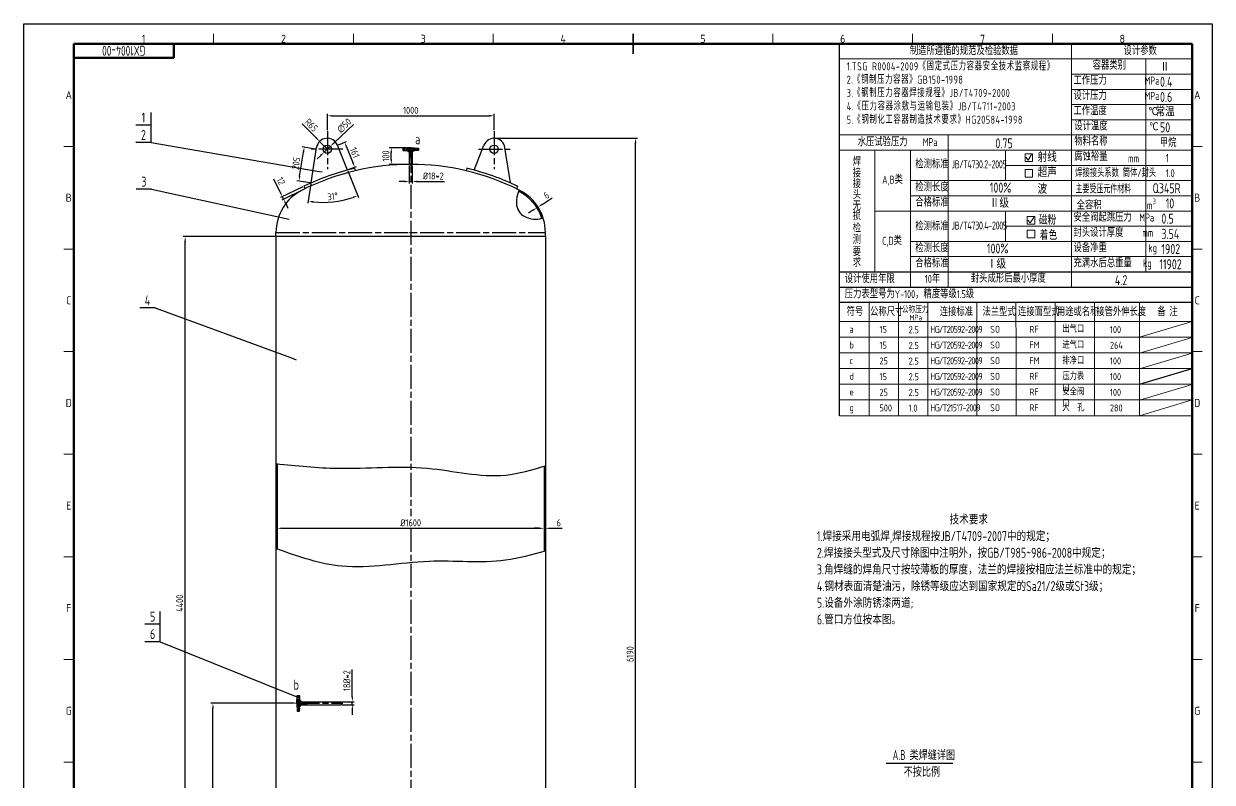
# Model space of a CAD drawing. Header units: millimetres. Extents: x 0 to 18099, y 0 to 10092.
# Drawn here: x 0 to 7128, y 5541 to 10092 of the extents above; entities that cross this region are included whole.
import ezdxf
from ezdxf.enums import TextEntityAlignment as Align

# ---------------------------------------------------------------- set-up
doc = ezdxf.new("R2010")
doc.units = ezdxf.units.MM
doc.header["$LTSCALE"] = 12
for name, pattern in [('AM_ISO08W050', [18, 12, -1.5, 3, -1.5]), ('CENTER', [50.8, 31.75, -6.35, 6.35, -6.35]), ('DASHDOT-M', [36, 30, -3, 0, -3])]:
    doc.linetypes.add(name, pattern=pattern)
for name, color, linetype in [('1轮廓实线层', 7, 'Continuous'), ('3中心线层', 1, 'CENTER'), ('5剖面线层', 2, 'Continuous'), ('CDR_DIM', 7, 'Continuous'), ('CDR_DWG1', 4, 'Continuous'), ('CDR_DWG3', 1, 'DASHDOT-M'), ('中心线', 1, 'AM_ISO08W050'), ('轮廓实线', 4, 'Continuous')]:
    doc.layers.add(name, color=color, linetype=linetype)
for name, color, linetype, lineweight in [('AM_5', 3, 'Continuous', 25), ('AM_6', 2, 'Continuous', 35), ('AM_BOR', 7, 'Continuous', 50)]:
    doc.layers.add(name, color=color, linetype=linetype, lineweight=lineweight)
doc.styles.add('ACISOTS', font='ISOCP.SHX')
doc.styles.add('HGCAD', font='HGCAD.SHX', dxfattribs={"width": 0.75, "bigfont": 'HZTXT.SHX'})
doc.styles.add('HZCF', font='isocp.shx', dxfattribs={"width": 0.8, "bigfont": 'sanctum.shx'})
doc.styles.get("Standard").update_dxf_attribs({"font": 'isocp.shx', "width": 0.8, "bigfont": 'sanctum.shx'})
doc.dimstyles.new('12 AM_GB', dxfattribs={"dimscale": 12, "dimtxt": 3.5, "dimasz": 2.5, "dimexe": 1, "dimexo": 0.5, "dimgap": 1, "dimtad": 1, "dimdsep": 46, "dimtxsty": 'HZCF', "dimcen": 0, "dimclrd": 7, "dimclre": 7, "dimclrt": 2, "dimadec": 0, "dimazin": 2, "dimtp": 0.1, "dimtm": 0.1, "dimtfac": 0.71, "dimtmove": 0, "dimatfit": 3, "dimfxl": 0, "dimlwd": -1, "dimlwe": -1, "dimarcsym": 0})
pattern_1 = [(225, (0, 5296.4945), (2.245064, -2.245064), [])]
pattern_2 = [(135, (1602.6205, 10986.474), (-2.245064, -2.245064), [])]

# ---------------------------------------------------------------- blocks, each defined once
blk = doc.blocks.new('SANCTUM_V_A1')
at = {"layer": 'AM_BOR', "color": 1, "lineweight": 25}
for p, q in [((0, 841), (594, 841)), ((0, 0), (0, 841)), ((594, 841), (594, 0))]:
    blk.add_line(p, q, dxfattribs=at)
at = {"layer": 'AM_BOR', "color": 1, "lineweight": 15}
for p, q in [((94.875, 831), (94.875, 836)), ((164.75, 831), (164.75, 836)), ((234.625, 831), (234.625, 836)), ((304.5, 831), (304.5, 836)), ((374.375, 831), (374.375, 836)), ((444.25, 831), (444.25, 836)), ((514.125, 831), (514.125, 836)), ((25, 779.6875), (20, 779.6875)), ((584, 779.6875), (589, 779.6875)), ((25, 728.375), (20, 728.375)), ((584, 728.375), (589, 728.375)), ((25, 677.0625), (20, 677.0625)), ((584, 677.0625), (589, 677.0625)), ((25, 625.75), (20, 625.75)), ((584, 625.75), (589, 625.75)), ((25, 574.4375), (20, 574.4375)), ((584, 574.4375), (589, 574.4375)), ((25, 523.125), (20, 523.125)), ((584, 523.125), (589, 523.125)), ((25, 471.8125), (20, 471.8125)), ((584, 471.8125), (589, 471.8125))]:
    blk.add_line(p, q, dxfattribs=at)
at = {"layer": 'AM_BOR', "color": 2, "lineweight": 35}
for q in [(304.5, 836), (304.5, 826)]:
    blk.add_line((304.5, 831), q, dxfattribs=at)
at = {"layer": 'AM_BOR', "color": 130, "lineweight": 80}
for p, q in [((584, 831), (25, 831)), ((25, 831), (25, 10)), ((584, 10), (584, 831))]:
    blk.add_line(p, q, dxfattribs=at)
at = {"layer": 'AM_BOR', "color": 130}
for p, q in [((75, 824), (75, 831)), ((25, 824), (75, 824))]:
    blk.add_line(p, q, dxfattribs=at)
at = {"layer": 'AM_BOR', "color": 1, "lineweight": 25, "style": 'ACISOTS'}
for s, p in [('1', (59.9375, 833.5)), ('2', (129.8125, 833.5)), ('3', (199.6875, 833.5)), ('4', (269.5625, 833.5)), ('5', (339.4375, 833.5)), ('6', (409.3125, 833.5)), ('7', (479.1875, 833.5)), ('8', (549.0625, 833.5)), ('A', (22.5, 805.34375)), ('A', (586.5, 805.34375)), ('B', (22.5, 754.03125)), ('B', (586.5, 754.03125)), ('C', (22.5, 702.71875)), ('C', (586.5, 702.71875)), ('D', (22.5, 651.40625)), ('D', (586.5, 651.40625)), ('E', (22.5, 600.09375)), ('E', (586.5, 600.09375)), ('F', (22.5, 548.78125)), ('F', (586.5, 548.78125)), ('G', (22.5, 497.46875)), ('G', (586.5, 497.46875))]:
    blk.add_text(s, height=4, dxfattribs=at).set_placement(p, align=Align.MIDDLE)
at = {"layer": 'AM_BOR', "color": 2, "style": 'HZCF', "width": 0.75}
blk.add_attdef('DWG-NO.{10}', text='', height=5, rotation=180, dxfattribs=at).set_placement((50, 827.5), align=Align.MIDDLE_CENTER)
blk = doc.blocks.new('*D9')
at = {"color": 7}
for p, q in [((1506.7, 8814.6), (956.1, 8814.6)), ((968.1, 4444.6), (968.1, 8784.6)), ((1506.7, 4414.6), (956.1, 4414.6))]:
    blk.add_line(p, q, dxfattribs=at)
for points in [[(963.1, 8784.6), (973.1, 8784.6), (968.1, 8814.6)], [(963.1, 4444.6), (973.1, 4444.6), (968.1, 4414.6)]]:
    blk.add_solid(points, dxfattribs=at)
at = {"layer": 'Defpoints', "color": 0}
for p in [(968.1, 8814.6), (1512.7, 8814.6), (1512.7, 4414.6)]:
    blk.add_point(p, dxfattribs=at)
at = {"color": 2, "insert": (935.1, 6614.6), "char_height": 42, "attachment_point": 5, "rotation": 90, "style": 'HZCF'}
blk.add_mtext('4400', dxfattribs=at)
blk = doc.blocks.new('*D10')
at = {"color": 7}
for p, q in [((3074.2, 8993.1), (3071, 8998.1)), ((3077.4, 8988), (3084.2, 8992.3)), ((3080.9, 8997.4), (3077.7, 9002.4)), ((3109.5, 9008.4), (3169.5, 9046.6)), ((3052.1, 8971.9), (3026.8, 8955.8))]:
    blk.add_line(p, q, dxfattribs=at)
for points in [[(3049.4, 8976.1), (3054.8, 8967.7), (3077.4, 8988)], [(3106.8, 9012.6), (3112.2, 9004.2), (3084.2, 8992.3)]]:
    blk.add_solid(points, dxfattribs=at)
at = {"layer": 'Defpoints', "color": 0}
for p in [(3077.4, 8988), (3084.2, 8992.3), (3084.2, 8992.3)]:
    blk.add_point(p, dxfattribs=at)
at = {"color": 2, "insert": (3134.4, 9063.4), "char_height": 42, "attachment_point": 5, "rotation": 32.48992, "style": 'HZCF'}
blk.add_mtext('6', dxfattribs=at)
blk = doc.blocks.new('*D11')
at = {"color": 7}
for p, q in [((1520.7, 7079.9), (1520.7, 7052.7)), ((1550.7, 7064.7), (3090.7, 7064.7)), ((3120.7, 7079.9), (3120.7, 7052.7))]:
    blk.add_line(p, q, dxfattribs=at)
for points in [[(1550.7, 7069.7), (1550.7, 7059.7), (1520.7, 7064.7)], [(3090.7, 7069.7), (3090.7, 7059.7), (3120.7, 7064.7)]]:
    blk.add_solid(points, dxfattribs=at)
at = {"layer": 'Defpoints', "color": 0}
for p in [(1520.7, 7085.9), (3120.7, 7085.9), (3120.7, 7064.7)]:
    blk.add_point(p, dxfattribs=at)
at = {"color": 2, "insert": (2320.7, 7097.7), "char_height": 42, "attachment_point": 5, "style": 'HZCF'}
blk.add_mtext('%%c1600', dxfattribs=at)
blk = doc.blocks.new('*D12')
at = {"color": 7}
for p, q in [((3090.7, 7064.7), (3060.7, 7064.7)), ((3120.7, 7099.6), (3120.7, 7052.7)), ((3120.7, 7064.7), (3128.7, 7064.7)), ((3128.7, 7099.6), (3128.7, 7052.7)), ((3158.7, 7064.7), (3229.8, 7064.7))]:
    blk.add_line(p, q, dxfattribs=at)
for points in [[(3090.7, 7069.7), (3090.7, 7059.7), (3120.7, 7064.7)], [(3158.7, 7069.7), (3158.7, 7059.7), (3128.7, 7064.7)]]:
    blk.add_solid(points, dxfattribs=at)
at = {"layer": 'Defpoints', "color": 0}
for p in [(3120.7, 7105.6), (3128.7, 7105.6), (3128.7, 7064.7)]:
    blk.add_point(p, dxfattribs=at)
at = {"color": 2, "insert": (3209.2, 7097.7), "char_height": 42, "attachment_point": 5, "style": 'HZCF'}
blk.add_mtext('6', dxfattribs=at)
blk = doc.blocks.new('*D21')
at = {"color": 7}
for p, q in [((1623.3, 6014.6), (1122.7, 6014.6)), ((1134.7, 4444.6), (1134.7, 5984.6)), ((1506.7, 4414.6), (1122.7, 4414.6))]:
    blk.add_line(p, q, dxfattribs=at)
for points in [[(1129.7, 5984.6), (1139.7, 5984.6), (1134.7, 6014.6)], [(1129.7, 4444.6), (1139.7, 4444.6), (1134.7, 4414.6)]]:
    blk.add_solid(points, dxfattribs=at)
at = {"layer": 'Defpoints', "color": 0}
for p in [(1134.7, 6014.6), (1629.3, 6014.6), (1512.7, 4414.6)]:
    blk.add_point(p, dxfattribs=at)
at = {"color": 2, "insert": (1101.7, 5214.6), "char_height": 42, "attachment_point": 5, "rotation": 90, "style": 'HZCF'}
blk.add_mtext('1600', dxfattribs=at)
blk = doc.blocks.new('*D22')
at = {"color": 7}
for p, q in [((2292.2, 9348.5), (2192.3, 9348.5)), ((2204.3, 9278.5), (2204.3, 9318.5)), ((2314.7, 9248.5), (2192.3, 9248.5))]:
    blk.add_line(p, q, dxfattribs=at)
for points in [[(2199.3, 9318.5), (2209.3, 9318.5), (2204.3, 9348.5)], [(2199.3, 9278.5), (2209.3, 9278.5), (2204.3, 9248.5)]]:
    blk.add_solid(points, dxfattribs=at)
at = {"layer": 'Defpoints', "color": 0}
for p in [(2204.3, 9348.5), (2298.2, 9348.5), (2320.7, 9248.5)]:
    blk.add_point(p, dxfattribs=at)
at = {"color": 2, "insert": (2171.3, 9298.5), "char_height": 42, "attachment_point": 5, "rotation": 90, "style": 'HZCF'}
blk.add_mtext('100', dxfattribs=at)
blk = doc.blocks.new('*D23')
at = {"color": 7}
for p, q in [((2311.7, 9242.5), (2311.7, 9133.5)), ((2329.7, 9242.5), (2329.7, 9133.5)), ((2281.7, 9145.5), (2251.7, 9145.5)), ((2311.7, 9145.5), (2329.7, 9145.5)), ((2359.7, 9145.5), (2523.2, 9145.5))]:
    blk.add_line(p, q, dxfattribs=at)
for points in [[(2281.7, 9150.5), (2281.7, 9140.5), (2311.7, 9145.5)], [(2359.7, 9150.5), (2359.7, 9140.5), (2329.7, 9145.5)]]:
    blk.add_solid(points, dxfattribs=at)
at = {"layer": 'Defpoints', "color": 0}
for p in [(2311.7, 9248.5), (2329.7, 9248.5), (2329.7, 9145.5)]:
    blk.add_point(p, dxfattribs=at)
at = {"color": 2, "insert": (2456.4, 9178.5), "char_height": 42, "attachment_point": 5, "style": 'HZCF'}
blk.add_mtext('%%c18*2', dxfattribs=at)
blk = doc.blocks.new('*D35')
at = {"color": 7}
for p, q in [((1748.5, 9340.4), (1669.8, 9352.7)), ((1654.6, 9177.8), (1677, 9321.2)), ((1716.8, 9137.7), (1638.1, 9150))]:
    blk.add_line(p, q, dxfattribs=at)
for points in [[(1672.1, 9321.9), (1682, 9320.4), (1681.7, 9350.8)], [(1649.7, 9178.6), (1659.6, 9177), (1650, 9148.2)]]:
    blk.add_solid(points, dxfattribs=at)
at = {"layer": 'Defpoints', "color": 0}
for p in [(1681.7, 9350.8), (1754.5, 9339.4), (1722.8, 9136.8)]:
    blk.add_point(p, dxfattribs=at)
at = {"color": 2, "insert": (1633.2, 9254.6), "char_height": 42, "attachment_point": 5, "rotation": 81.10927, "style": 'HZCF'}
blk.add_mtext('205', dxfattribs=at)
blk = doc.blocks.new('*D36')
at = {"color": 7}
for p, q in [((1669.6, 9491.9), (1753.5, 9407.2)), ((1820.7, 9339.4), (1774.6, 9385.9))]:
    blk.add_line(p, q, dxfattribs=at)
blk.add_solid([(1757.1, 9410.7), (1750, 9403.7), (1774.6, 9385.9)], dxfattribs=at)
at = {"layer": 'Defpoints', "color": 0}
for p in [(1774.6, 9385.9), (1820.7, 9339.4)]:
    blk.add_point(p, dxfattribs=at)
at = {"color": 2, "insert": (1724.4, 9483.4), "char_height": 42, "attachment_point": 5, "rotation": 314.73953, "style": 'HZCF'}
blk.add_mtext('R65', dxfattribs=at)
blk = doc.blocks.new('*D37')
at = {"color": 7}
for p, q in [((1887, 9365.9), (1936.2, 9385.5)), ((1936.2, 9353.2), (1973.5, 9259.6)), ((1946.6, 9216.6), (1995.7, 9236.2))]:
    blk.add_line(p, q, dxfattribs=at)
for points in [[(1940.8, 9355.1), (1931.5, 9351.3), (1925, 9381.1)], [(1978.1, 9261.5), (1968.8, 9257.8), (1984.6, 9231.8)]]:
    blk.add_solid(points, dxfattribs=at)
at = {"layer": 'Defpoints', "color": 0}
for p in [(1881.4, 9363.7), (1941, 9214.4), (1984.6, 9231.8)]:
    blk.add_point(p, dxfattribs=at)
at = {"color": 2, "insert": (1985.5, 9318.7), "char_height": 42, "attachment_point": 5, "rotation": 291.7525, "style": 'HZCF'}
blk.add_mtext('161', dxfattribs=at)
blk = doc.blocks.new('*D38')
at = {"color": 7}
for p, q in [((1943.2, 9208.8), (2006.9, 9049.2)), ((1721.8, 9130.8), (1703.7, 9015))]:
    blk.add_line(p, q, dxfattribs=at)
blk.add_arc((1793, 9585.4), 565.3, 264.15027, 288.7115, dxfattribs=at)
for points in [[(1972.6, 9054.7), (1976, 9045.3), (2002.5, 9060.4)], [(1734.7, 9018.1), (1736, 9028), (1705.6, 9026.9)]]:
    blk.add_solid(points, dxfattribs=at)
at = {"layer": 'Defpoints', "color": 0}
for p in [(1756.1, 9349.5), (1881.4, 9363.7), (1941, 9214.4), (1722.8, 9136.8), (1806, 9020.3)]:
    blk.add_point(p, dxfattribs=at)
at = {"color": 2, "insert": (1852.6, 9056.5), "char_height": 42, "attachment_point": 5, "rotation": 6.43088, "style": 'HZCF'}
blk.add_mtext('31°', dxfattribs=at)
blk = doc.blocks.new('*D39')
at = {"color": 7}
for p, q in [((1977.8, 9488), (1860.7, 9377.2)), ((1802.6, 9322.2), (1838.9, 9356.6)), ((1780.8, 9301.6), (1759, 9281))]:
    blk.add_line(p, q, dxfattribs=at)
for points in [[(1857.2, 9380.9), (1864.1, 9373.6), (1838.9, 9356.6)], [(1777.3, 9305.3), (1784.2, 9298), (1802.6, 9322.2)]]:
    blk.add_solid(points, dxfattribs=at)
at = {"layer": 'Defpoints', "color": 0}
for p in [(1838.9, 9356.6), (1802.6, 9322.2)]:
    blk.add_point(p, dxfattribs=at)
at = {"color": 2, "insert": (1922, 9480.7), "char_height": 42, "attachment_point": 5, "rotation": 43.40841, "style": 'HZCF'}
blk.add_mtext('∅50', dxfattribs=at)
blk = doc.blocks.new('*D40')
at = {"color": 7}
for p, q in [((1538.2, 9081.1), (1500.4, 9158.6)), ((1674.6, 9114.1), (1540.5, 9048.9)), ((1681.6, 9099.8), (1547.6, 9034.5)), ((1558.3, 9039.7), (1551.3, 9054.1)), ((1571.5, 9012.8), (1584.6, 8985.8))]:
    blk.add_line(p, q, dxfattribs=at)
for points in [[(1542.7, 9083.3), (1533.7, 9078.9), (1551.3, 9054.1)], [(1576, 9014.9), (1567, 9010.6), (1558.3, 9039.7)]]:
    blk.add_solid(points, dxfattribs=at)
at = {"layer": 'Defpoints', "color": 0}
for p in [(1680, 9116.8), (1687, 9102.4), (1558.3, 9039.7)]:
    blk.add_point(p, dxfattribs=at)
at = {"color": 2, "insert": (1542.4, 9147.8), "char_height": 42, "attachment_point": 5, "rotation": 295.969, "style": 'HZCF'}
blk.add_mtext('12', dxfattribs=at)
blk = doc.blocks.new('*D41')
at = {"color": 7}
for p, q in [((1820.7, 9453.9), (1820.7, 9551.7)), ((2820.7, 9453.9), (2820.7, 9551.7)), ((1850.7, 9539.7), (2790.7, 9539.7))]:
    blk.add_line(p, q, dxfattribs=at)
for points in [[(1850.7, 9544.7), (1850.7, 9534.7), (1820.7, 9539.7)], [(2790.7, 9544.7), (2790.7, 9534.7), (2820.7, 9539.7)]]:
    blk.add_solid(points, dxfattribs=at)
at = {"layer": 'Defpoints', "color": 0}
for p in [(2820.7, 9539.7), (1820.7, 9447.9), (2820.7, 9447.9)]:
    blk.add_point(p, dxfattribs=at)
at = {"color": 2, "insert": (2320.7, 9572.7), "char_height": 42, "attachment_point": 5, "style": 'HZCF'}
blk.add_mtext('1000', dxfattribs=at)
blk = doc.blocks.new('*D56')
at = {"color": 7}
for p, q in [((1970.6, 6053.6), (1970.6, 6217.1)), ((1908.5, 6023.6), (1982.6, 6023.6)), ((1908.5, 6005.6), (1982.6, 6005.6)), ((1970.6, 6005.6), (1970.6, 6023.6)), ((1970.6, 5975.6), (1970.6, 5945.6))]:
    blk.add_line(p, q, dxfattribs=at)
for points in [[(1965.6, 6053.6), (1975.6, 6053.6), (1970.6, 6023.6)], [(1965.6, 5975.6), (1975.6, 5975.6), (1970.6, 6005.6)]]:
    blk.add_solid(points, dxfattribs=at)
at = {"layer": 'Defpoints', "color": 0}
for p in [(1902.5, 6023.6), (1902.5, 6005.6), (1970.6, 6023.6)]:
    blk.add_point(p, dxfattribs=at)
at = {"color": 2, "insert": (1937.6, 6150.3), "char_height": 42, "attachment_point": 5, "rotation": 90, "style": 'HZCF'}
blk.add_mtext('18%%c*2', dxfattribs=at)
blk = doc.blocks.new('*D59')
at = {"color": 7}
for p, q in [((2826.7, 9404.8), (3681.5, 9404.8)), ((3669.5, 3244.6), (3669.5, 9374.8)), ((3244.7, 3214.6), (3681.5, 3214.6))]:
    blk.add_line(p, q, dxfattribs=at)
for points in [[(3664.5, 9374.8), (3674.5, 9374.8), (3669.5, 9404.8)], [(3664.5, 3244.6), (3674.5, 3244.6), (3669.5, 3214.6)]]:
    blk.add_solid(points, dxfattribs=at)
at = {"layer": 'Defpoints', "color": 0}
for p in [(2820.7, 9404.8), (3669.5, 9404.8), (3238.7, 3214.6)]:
    blk.add_point(p, dxfattribs=at)
at = {"color": 2, "insert": (3636.5, 6309.7), "char_height": 42, "attachment_point": 5, "rotation": 90, "style": 'HZCF'}
blk.add_mtext('6190', dxfattribs=at)

msp = doc.modelspace()

# ---------------------------------------------------------------- hatches: boundary and pattern name
h = msp.add_hatch(color=256)
h.paths.add_polyline_path([(2327.679, 9345.441), (2329.679, 9345.441), (2329.679, 9347.221)])
h.paths.add_polyline_path([(2311.679, 9347.221), (2311.679, 9345.441), (2313.679, 9345.441)])
h = msp.add_hatch(color=256)
h.paths.add_polyline_path([(2329.679, 9324.626), (2333.679, 9326.503), (2329.679, 9329.86)])
h.paths.add_polyline_path([(2311.679, 9324.626), (2311.679, 9329.86), (2307.679, 9326.503)])
h = msp.add_hatch(color=256)
h.paths.add_polyline_path([(1641.033, 6021.553), (1641.033, 6023.553), (1639.253, 6023.553)])
h.paths.add_polyline_path([(1639.253, 6005.553), (1641.033, 6005.553), (1641.033, 6007.553)])
h = msp.add_hatch(color=256)
h.paths.add_polyline_path([(1661.848, 6023.553), (1659.971, 6027.553), (1656.615, 6023.553)])
h.paths.add_polyline_path([(1661.848, 6005.553), (1656.615, 6005.553), (1659.971, 6001.553)])
at = {"layer": '5剖面线层'}
h = msp.add_hatch(dxfattribs=at)
h.set_pattern_fill('ANSI31', color=256, angle=90, style=0)
h.set_pattern_definition(pattern_2)
h.paths.add_polyline_path([(2273.179, 9332.503), (2281.179, 9332.503), (2281.179, 9346.503), (2273.179, 9346.503)])
h = msp.add_hatch(dxfattribs=at)
h.set_pattern_fill('ANSI31', color=256, angle=90, style=0)
h.set_pattern_definition(pattern_2)
h.paths.add_polyline_path([(2346.179, 9332.503), (2346.179, 9346.503), (2343.179, 9346.503), (2343.179, 9348.503), (2331.929, 9348.503), (2329.679, 9348.503), (2329.679, 9336.795), (2337.779, 9328.696), (2338.179, 9332.503)])
h.paths.add_polyline_path([(2303.179, 9332.503), (2303.809, 9326.503), (2305.429, 9326.503), (2307.679, 9326.503), (2311.679, 9329.86), (2311.679, 9348.503), (2309.429, 9348.503), (2298.179, 9348.503), (2298.179, 9346.503), (2295.179, 9346.503), (2295.179, 9332.503)])
h = msp.add_hatch(dxfattribs=at)
h.set_pattern_fill('ANSI31', color=256, angle=90, style=0)
h.set_pattern_definition(pattern_2)
h.paths.add_polyline_path([(2360.179, 9346.503), (2368.179, 9346.503), (2368.179, 9332.503), (2360.179, 9332.503)])
h = msp.add_hatch(dxfattribs=at)
h.set_pattern_fill('ANSI31', color=256, angle=90, style=0)
h.set_pattern_definition(pattern_2)
h.paths.add_polyline_path([(2333.679, 9326.503), (2337.548, 9326.503), (2337.779, 9328.696), (2329.679, 9336.795), (2329.679, 9329.86)])
h = msp.add_hatch(dxfattribs=at)
h.set_pattern_fill('ANSI31', color=256, angle=180, style=0)
h.set_pattern_definition(pattern_1)
h.paths.add_polyline_path([(1639.971, 6054.053), (1639.971, 6062.053), (1653.971, 6062.053), (1653.971, 6054.053)])
h = msp.add_hatch(dxfattribs=at)
h.set_pattern_fill('ANSI31', color=256, angle=180, style=0)
h.set_pattern_definition(pattern_1)
h.paths.add_polyline_path([(1653.971, 6040.053), (1639.971, 6040.053), (1639.971, 6037.053), (1637.971, 6037.053), (1637.971, 6025.803), (1637.971, 6023.553), (1649.679, 6023.553), (1657.779, 6031.653), (1653.971, 6032.053)])
h.paths.add_polyline_path([(1653.971, 5997.053), (1659.971, 5997.683), (1659.971, 5999.303), (1659.971, 6001.553), (1656.615, 6005.553), (1637.971, 6005.553), (1637.971, 6003.303), (1637.971, 5992.053), (1639.971, 5992.053), (1639.971, 5989.053), (1653.971, 5989.053)])
h = msp.add_hatch(dxfattribs=at)
h.set_pattern_fill('ANSI31', color=256, angle=180, style=0)
h.set_pattern_definition(pattern_1)
h.paths.add_polyline_path([(1659.971, 6027.553), (1659.971, 6031.422), (1657.779, 6031.653), (1649.679, 6023.553), (1656.615, 6023.553)])
h = msp.add_hatch(dxfattribs=at)
h.set_pattern_fill('ANSI31', color=256, angle=180, style=0)
h.set_pattern_definition(pattern_1)
h.paths.add_polyline_path([(1653.971, 5967.053), (1653.971, 5975.053), (1639.971, 5975.053), (1639.971, 5967.053)])

# ---------------------------------------------------------------- linework, layer by layer
for p, q in [((2313.679, 9345.441), (2311.679, 9347.221)), ((2313.679, 9345.441), (2311.679, 9345.441)), ((2327.679, 9345.441), (2329.679, 9347.221)), ((2327.679, 9345.441), (2329.679, 9345.441)), ((2307.679, 9326.503), (2311.679, 9324.626)), ((2333.679, 9326.503), (2329.679, 9324.626)), ((4893.177, 8603.346), (7007.999, 8603.346)), ((4893.177, 8512.082), (7007.999, 8512.082)), ((4893.177, 8420.817), (7007.999, 8420.817)), ((6691.325, 7928.561), (7008, 8022.623)), ((1641.033, 6021.553), (1639.253, 6023.553)), ((1641.033, 6007.553), (1639.253, 6005.553)), ((1641.033, 6021.553), (1641.033, 6023.553)), ((1641.033, 6007.553), (1641.033, 6005.553)), ((1659.971, 6027.553), (1661.848, 6023.553)), ((1659.971, 6001.553), (1661.848, 6005.553))]:
    msp.add_line(p, q)
at = {"color": 7, "linetype": 'Continuous'}
msp.add_line((5172.813, 5656.337), (5571.555, 5656.337), dxfattribs=at)
at = {"color": 0, "lineweight": 18}
for points in [[(4893.179, 9880.735), (7007.999, 9880.735)], [(4893.179, 9424.727), (7007.999, 9424.727)], [(6691.325, 8420.817), (6691.325, 7740.437)]]:
    msp.add_lwpolyline(points, dxfattribs=at)
for points in [[(6283.862, 8512.082), (6283.862, 8512.082), (6283.862, 9972), (6283.862, 9972)], [(6730.744, 8603.346), (6730.744, 8603.346), (6730.744, 9880.735), (6730.744, 9880.735)], [(6283.862, 9789.471), (6283.862, 9789.471), (7007.999, 9789.471), (7007.999, 9789.471)], [(6283.862, 9698.521), (6283.862, 9698.521), (7007.999, 9698.521), (7007.999, 9698.521)], [(6283.862, 9607.256), (6283.862, 9607.256), (7007.999, 9607.256), (7007.999, 9607.256)], [(6283.862, 9515.992), (6283.862, 9515.992), (7007.999, 9515.992), (7007.999, 9515.992)], [(5544.305, 8512.082), (5544.305, 8512.082), (5544.305, 9424.727), (5544.305, 9424.727)], [(6283.862, 9424.727), (6283.862, 9424.727), (7007.999, 9424.727), (7007.999, 9424.727)], [(4893.179, 9333.463), (4893.179, 9333.463), (7007.999, 9333.463), (7007.999, 9333.463)], [(5104.661, 8603.346), (5104.661, 8603.346), (5104.661, 9119.47), (5104.661, 9333.463)], [(5318.661, 8512.082), (5318.661, 8512.082), (5318.661, 9333.463), (5318.661, 9333.463)], [(5887.648, 9150.934), (5887.648, 9150.934), (5887.648, 9333.463), (5887.648, 9333.463)], [(6050.98, 9311.748), (6050.98, 9311.748), (6005.348, 9311.748), (6005.348, 9311.748)], [(6005.348, 9311.748), (6005.348, 9311.748), (6005.348, 9266.116), (6005.348, 9266.116)], [(6050.98, 9266.116), (6050.98, 9266.116), (6050.98, 9311.748), (6050.98, 9311.748)], [(5887.648, 9242.198), (5887.648, 9242.198), (7007.999, 9242.198), (7007.999, 9242.198)], [(6005.348, 9266.116), (6005.348, 9266.116), (6050.98, 9266.116), (6050.98, 9266.116)], [(6050.98, 9217.966), (6050.98, 9217.966), (6005.348, 9217.966), (6005.348, 9217.966)], [(6005.348, 9217.966), (6005.348, 9217.966), (6005.348, 9172.334), (6005.348, 9172.334)], [(6050.98, 9172.334), (6050.98, 9172.334), (6050.98, 9217.966), (6050.98, 9217.966)], [(5318.661, 9150.934), (5318.661, 9150.934), (7007.999, 9150.934), (7007.999, 9150.934)], [(6005.348, 9172.334), (6005.348, 9172.334), (6050.98, 9172.334), (6050.98, 9172.334)], [(5318.661, 9059.669), (5318.661, 9059.669), (7007.999, 9059.669), (7007.999, 9059.669)], [(5104.661, 8968.405), (5104.661, 8968.405), (7007.999, 8968.405), (7007.999, 8968.405)], [(5887.648, 8968.405), (5887.648, 8968.405), (5887.648, 8785.876), (5887.648, 8785.876)], [(6064.198, 8934.731), (6064.198, 8934.731), (6018.566, 8934.731), (6018.566, 8934.731)], [(6018.566, 8934.731), (6018.566, 8934.731), (6018.566, 8889.099), (6018.566, 8889.099)], [(6064.198, 8889.099), (6064.198, 8889.099), (6064.198, 8934.731), (6064.198, 8934.731)], [(5887.648, 8877.14), (5887.648, 8877.14), (7007.999, 8877.14), (7007.999, 8877.14)], [(6018.566, 8889.099), (6018.566, 8889.099), (6064.198, 8889.099), (6064.198, 8889.099)], [(6064.198, 8853.222), (6064.198, 8853.222), (6018.566, 8853.222), (6018.566, 8853.222)], [(6064.198, 8807.59), (6064.198, 8807.59), (6064.198, 8853.222), (6064.198, 8853.222)], [(5318.661, 8785.876), (5318.661, 8785.876), (7007.999, 8785.876), (7007.999, 8785.876)], [(5318.661, 8694.611), (5318.661, 8694.611), (7007.999, 8694.611), (7007.999, 8694.611)], [(5070.328, 7740.437), (5070.328, 8228.054), (5070.328, 8420.817), (5070.328, 8420.817)], [(5245.91, 7740.437), (5245.91, 8226.533), (5245.91, 8420.817), (5245.91, 8420.817)], [(5421.492, 7740.437), (5421.492, 8220.801), (5421.492, 8420.817), (5421.492, 8420.817)], [(5716.219, 7740.437), (5716.219, 8241.762), (5716.219, 8420.817), (5716.219, 8420.817)], [(5951.373, 7740.437), (5951.373, 8022.024), (5951.114, 8265.079), (5950.893, 8420.817)], [(6186.527, 7740.437), (6186.527, 8231.199), (6186.527, 8420.817), (6186.527, 8420.817)], [(6421.682, 7740.437), (6421.682, 8232.15), (6421.682, 8420.817), (6421.682, 8420.817)]]:
    msp.add_open_spline(points, degree=3, dxfattribs=at)
for points in [[(2329.679, 9290.501), (2324.132, 9294.214), (2317.637, 9289.174), (2311.679, 9291.96)], [(1695.973, 6023.553), (1692.26, 6018.006), (1697.3, 6011.511), (1694.514, 6005.553)]]:
    msp.add_spline(points, degree=3)
at = {"color": 2, "lineweight": 18}
for points in [[(6009.754, 9290.978), (6009.754, 9290.978), (6023.286, 9273.669), (6023.286, 9273.669)], [(6023.286, 9273.669), (6023.286, 9273.669), (6044.686, 9307.028), (6044.686, 9307.028)]]:
    msp.add_open_spline(points, degree=3, dxfattribs=at)
msp.add_open_spline([(6057.904, 8930.011), (6057.904, 8930.011), (6036.189, 8896.652), (6036.189, 8896.652), (6036.189, 8896.652), (6022.972, 8913.961), (6022.972, 8913.961)], degree=3, knots=[0, 0, 0, 0, 1, 1, 1, 2, 2, 2, 2], dxfattribs=at)
at = {"color": 0, "lineweight": 18}
msp.add_open_spline([(6064.198, 8807.59), (6064.198, 8807.59), (6018.566, 8807.59), (6018.566, 8807.59), (6018.566, 8807.59), (6018.566, 8853.222), (6018.566, 8853.222)], degree=3, knots=[0, 0, 0, 0, 1, 1, 1, 2, 2, 2, 2], dxfattribs=at)
at = {"color": 4, "lineweight": 18}
msp.add_open_spline([(4893.179, 8603.346), (4893.179, 8603.346), (7007.999, 8603.346), (7007.999, 8603.346)], degree=3, dxfattribs=at)
at = {"color": 0, "lineweight": 5}
for points in [[(4893.178, 8304.808), (4893.178, 8304.808), (7008, 8304.808), (7008, 8304.808)], [(6691.325, 8210.746), (6691.325, 8210.746), (7008, 8304.808), (7008, 8304.808)], [(4893.178, 8210.746), (4893.178, 8210.746), (7008, 8210.746), (7008, 8210.746)], [(6691.325, 8115.117), (6691.325, 8115.117), (7008, 8209.178), (7008, 8209.178)], [(4893.178, 8116.684), (4893.178, 8116.684), (7008, 8116.684), (7008, 8116.684)], [(6691.325, 8021.055), (6691.325, 8021.055), (7008, 8115.117), (7008, 8115.117)], [(4893.178, 8022.623), (4893.178, 8022.623), (7008, 8022.623), (7008, 8022.623)], [(7008, 7928.561), (7008, 7928.561), (4893.178, 7928.561), (4893.178, 7928.561)], [(6691.325, 7832.931), (6691.325, 7832.931), (7008, 7926.993), (7008, 7926.993)], [(7008, 7834.499), (7008, 7834.499), (4893.178, 7834.499), (4893.178, 7834.499)], [(6691.325, 7740.437), (6691.325, 7740.437), (7007.999, 7834.499), (7007.999, 7834.499)], [(7008, 7740.437), (7008, 7740.437), (4893.178, 7740.437), (4893.178, 7740.437)]]:
    msp.add_open_spline(points, degree=3, dxfattribs=at)
at = {"layer": '1轮廓实线层'}
for p, q in [((2331.929, 9348.503), (2343.179, 9348.503)), ((2343.179, 9348.503), (2343.179, 9346.503)), ((2343.179, 9346.503), (2346.179, 9346.503)), ((2307.679, 9326.503), (2311.679, 9329.86)), ((2333.679, 9326.503), (2329.679, 9329.86)), ((2337.548, 9326.503), (2335.929, 9326.503)), ((2338.179, 9332.503), (2337.548, 9326.503)), ((2346.179, 9332.503), (2338.179, 9332.503)), ((1637.971, 6025.803), (1637.971, 6037.053)), ((1637.971, 6037.053), (1639.971, 6037.053)), ((1639.971, 6037.053), (1639.971, 6040.053)), ((1653.971, 6040.053), (1653.971, 6032.053)), ((1653.971, 6032.053), (1659.971, 6031.422)), ((1659.971, 6027.553), (1656.615, 6023.553)), ((1659.971, 6001.553), (1656.615, 6005.553)), ((1659.971, 6031.422), (1659.971, 6029.803))]:
    msp.add_line(p, q, dxfattribs=at)
at = {"layer": '3中心线层', "extrusion": (1.22465e-16, -4.49913e-32, -1)}
msp.add_line((2288.179, 9329.503), (2288.179, 9348.503), dxfattribs=at)
at = {"layer": '3中心线层'}
for p, q in [((2320.679, 9323.503), (2320.679, 9351.503)), ((2353.179, 9329.503), (2353.179, 9348.503)), ((1662.971, 6014.553), (1634.971, 6014.553)), ((1656.971, 6047.053), (1637.971, 6047.053))]:
    msp.add_line(p, q, dxfattribs=at)
at = {"layer": '3中心线层', "extrusion": (2.24957e-32, 1.22465e-16, -1)}
msp.add_line((1656.971, 5982.053), (1637.971, 5982.053), dxfattribs=at)
at = {"layer": 'AM_5', "color": 3}
for p, q in [((763.497, 9378.92), (763.497, 9559.67)), ((763.497, 9483.92), (671.504, 9483.92)), ((763.497, 9483.92), (763.497, 9483.92)), ((763.497, 9378.92), (671.504, 9378.92)), ((763.497, 9378.92), (1760.065, 9208.153)), ((1760.065, 9208.153), (1789.634, 9203.086)), ((766.091, 9099.018), (674.099, 9099.018)), ((766.091, 9099.018), (1562.872, 8926.013)), ((1562.872, 8926.013), (1592.189, 8919.648)), ((787.632, 8386.707), (695.639, 8386.707)), ((787.632, 8386.707), (1605.688, 8086.627)), ((1605.688, 8086.627), (1633.852, 8076.296)), ((818.972, 6384.259), (818.972, 6565.009)), ((818.972, 6489.259), (726.98, 6489.259)), ((818.972, 6489.259), (818.972, 6489.259)), ((818.972, 6384.259), (726.98, 6384.259)), ((818.972, 6384.259), (1617.556, 6062.047)), ((1617.556, 6062.047), (1645.377, 6050.822))]:
    msp.add_line(p, q, dxfattribs=at)
at = {"layer": 'CDR_DIM'}
for points in [[(2971.47, 9093.922), (2954.96, 9036.013), (2979.12, 8953.459), (3043.807, 8922.306), (3094.465, 8921.527), (3106.939, 8925.614), (3114.541, 8928.105)], [(1512.679, 7452.862), (1884.021, 7424.913), (2420.023, 7425.327), (2889.578, 7384.047), (3128.679, 7439.35)], [(1512.679, 6943.808), (1906.981, 6839.157), (2430.554, 6867.826), (2889.578, 6874.993), (3128.679, 6930.296)]]:
    msp.add_spline(points, degree=3, dxfattribs=at)
at = {"layer": 'CDR_DWG1'}
for p, q in [((1722.772, 9136.768), (1756.055, 9349.533)), ((1940.995, 9214.383), (1881.43, 9363.664)), ((2311.679, 9329.86), (2311.679, 9348.503)), ((2313.679, 9345.441), (2313.679, 9290.426)), ((2313.679, 9345.441), (2327.679, 9345.441)), ((2327.679, 9345.441), (2327.679, 9292.546)), ((2329.679, 9329.86), (2329.679, 9348.503)), ((2346.179, 9346.503), (2346.179, 9332.503)), ((2700.362, 9214.383), (2759.927, 9363.664)), ((2918.585, 9136.768), (2885.302, 9349.533)), ((2311.679, 9329.86), (2311.679, 9248.475)), ((2329.679, 9329.86), (2329.679, 9248.475)), ((1983.469, 9225.117), (1987.156, 9209.547)), ((2657.889, 9225.117), (2654.201, 9209.547)), ((1679.96, 9116.764), (1686.966, 9102.38)), ((2961.398, 9116.764), (2954.392, 9102.38)), ((1512.679, 8814.553), (1512.679, 8839.553)), ((3128.679, 8814.553), (3128.679, 8839.553)), ((3128.679, 8814.553), (1512.679, 8814.553)), ((1512.679, 8814.553), (1512.679, 4414.553)), ((3128.679, 8814.553), (3128.679, 4414.553)), ((1520.679, 7452.024), (1520.679, 6940.99)), ((3120.679, 7436.968), (3120.679, 6928.059)), ((1656.615, 6023.553), (1637.971, 6023.553)), ((1656.615, 6005.553), (1637.971, 6005.553)), ((1639.971, 6040.053), (1653.971, 6040.053)), ((1641.033, 6021.553), (1693.928, 6021.553)), ((1641.033, 6007.553), (1641.033, 6021.553)), ((1641.033, 6007.553), (1696.048, 6007.553)), ((1656.615, 6023.553), (1902.45, 6023.553)), ((1656.615, 6005.553), (1902.45, 6005.553))]:
    msp.add_line(p, q, dxfattribs=at)
at = {"layer": 'CDR_DWG1', "extrusion": (1.22465e-16, -4.49913e-32, -1)}
for p, q in [((2298.179, 9346.503), (2295.179, 9346.503)), ((2295.179, 9346.503), (2295.179, 9332.503)), ((2309.429, 9348.503), (2298.179, 9348.503)), ((2298.179, 9348.503), (2298.179, 9346.503)), ((2295.179, 9332.503), (2303.179, 9332.503)), ((2303.179, 9332.503), (2303.809, 9326.503)), ((2303.809, 9326.503), (2305.429, 9326.503))]:
    msp.add_line(p, q, dxfattribs=at)
at = {"layer": 'CDR_DWG1', "extrusion": (2.24957e-32, 1.22465e-16, -1)}
for p, q in [((1637.971, 6003.303), (1637.971, 5992.053)), ((1637.971, 5992.053), (1639.971, 5992.053)), ((1639.971, 5992.053), (1639.971, 5989.053)), ((1639.971, 5989.053), (1653.971, 5989.053)), ((1653.971, 5997.053), (1659.971, 5997.683)), ((1653.971, 5989.053), (1653.971, 5997.053)), ((1659.971, 5997.683), (1659.971, 5999.303))]:
    msp.add_line(p, q, dxfattribs=at)
at = {"layer": 'CDR_DWG1', "extrusion": (1.22465e-16, -4.49913e-32, -1)}
msp.add_lwpolyline([(-2320.679, 9348.503), (-2309.429, 9348.503), (-2298.179, 9348.503), (-2298.179, 9346.503), (-2273.179, 9346.503), (-2273.179, 9332.503), (-2303.179, 9332.503), (-2303.809, 9326.503), (-2307.679, 9326.503)], dxfattribs=at)
msp.add_lwpolyline([(-2281.179, 9346.503), (-2273.179, 9346.503), (-2273.179, 9332.503), (-2281.179, 9332.503)], close=True, dxfattribs=at)
at = {"layer": 'CDR_DWG1'}
for points in [[(2320.679, 9348.503), (2331.929, 9348.503), (2343.179, 9348.503), (2343.179, 9346.503), (2368.179, 9346.503), (2368.179, 9332.503), (2338.179, 9332.503), (2337.548, 9326.503), (2333.679, 9326.503)], [(1637.971, 6014.553), (1637.971, 6025.803), (1637.971, 6037.053), (1639.971, 6037.053), (1639.971, 6062.053), (1653.971, 6062.053), (1653.971, 6032.053), (1659.971, 6031.422), (1659.971, 6027.553)]]:
    msp.add_lwpolyline(points, dxfattribs=at)
for points in [[(2360.179, 9346.503), (2368.179, 9346.503), (2368.179, 9332.503), (2360.179, 9332.503)], [(1639.971, 6054.053), (1639.971, 6062.053), (1653.971, 6062.053), (1653.971, 6054.053)]]:
    msp.add_lwpolyline(points, close=True, dxfattribs=at)
at = {"layer": 'CDR_DWG1', "extrusion": (2.24957e-32, 1.22465e-16, -1)}
msp.add_lwpolyline([(-1637.971, 6014.553), (-1637.971, 6003.303), (-1637.971, 5992.053), (-1639.971, 5992.053), (-1639.971, 5967.053), (-1653.971, 5967.053), (-1653.971, 5997.053), (-1659.971, 5997.683), (-1659.971, 6001.553)], dxfattribs=at)
msp.add_lwpolyline([(-1639.971, 5975.053), (-1639.971, 5967.053), (-1653.971, 5967.053), (-1653.971, 5975.053)], close=True, dxfattribs=at)
at = {"layer": 'CDR_DWG1'}
for centre in [(1820.723, 9339.424), (2820.634, 9339.424)]:
    msp.add_circle(centre, 25, dxfattribs=at)
for centre, radius, start, end in [((1820.679, 9339.424), 65.409, 21.7524998, 171.1092667), ((2820.679, 9339.424), 65.409, 8.8907333, 158.2475002), ((2320.679, 7801.29), 1447.214, 63.2764762, 116.7235214), ((2320.679, 7801.29), 1463.214, 103.3240662, 115.9689989), ((2320.679, 7801.29), 1463.214, 64.0310011, 76.6759338), ((1797.072, 8839.553), 284.393, 116.5650512, 180), ((2844.285, 8839.553), 276.393, 18.1420419, 63.4349488), ((2844.285, 8839.553), 284.393, 0, 63.4349488), ((1895.678, 6014.553), 11.263, 306.9589789, 53.0410211)]:
    msp.add_arc(centre, radius, start, end, dxfattribs=at)
at = {"layer": 'CDR_DWG3'}
for p, q in [((1820.634, 9339.424), (1820.723, 9339.424)), ((1820.679, 9339.379), (1820.679, 9339.469)), ((2820.723, 9339.424), (2820.634, 9339.424)), ((2820.679, 9339.379), (2820.679, 9339.469))]:
    msp.add_line(p, q, dxfattribs=at)
at = {"layer": '中心线'}
for p, q in [((1820.679, 9447.924), (1820.679, 9220.132)), ((2820.679, 9447.924), (2820.679, 9220.132)), ((1914.172, 9339.424), (1723.407, 9339.424)), ((2320.679, 9342.307), (2320.679, 7136.613)), ((2320.679, 9341.816), (2320.679, 9057.698)), ((2727.185, 9339.424), (2917.951, 9339.424)), ((1512.679, 8839.553), (3128.679, 8839.553)), ((2312.679, 8839.553), (2328.679, 8839.553)), ((2320.679, 7066.648), (2320.679, 3137.414)), ((1629.335, 6014.553), (1913.452, 6014.553))]:
    msp.add_line(p, q, dxfattribs=at)
at = {"layer": '轮廓实线'}
msp.add_line((4893.178, 7740.437), (4893.179, 9972), dxfattribs=at)

# ---------------------------------------------------------------- block references
at = {"lineweight": 0, "xscale": 12, "yscale": 12, "zscale": 12}
msp.add_blockref('SANCTUM_V_A1', (0, 0), dxfattribs=at).add_auto_attribs({'DWG-NO.{10}': 'GX1004-00'})

# ---------------------------------------------------------------- texts
at = {"style": 'HGCAD'}
for rotation, p in [(180, (2320.679, 9348.503)), (270, (1637.971, 6014.553))]:
    msp.add_text('TH_SUPERPART', height=1e-29, rotation=rotation, dxfattribs=at).set_placement(p)
at = {"layer": 'AM_5', "color": 7, "char_height": 60, "attachment_point": 8}
for s, insert in [('1', (717.501, 9499.67)), ('2', (717.501, 9394.67)), ('3', (720.095, 9114.768)), ('4', (741.635, 8402.457)), ('5', (772.976, 6505.009)), ('6', (772.976, 6400.009))]:
    msp.add_mtext(s, dxfattribs=dict(at, insert=insert))
at = {"layer": 'AM_6', "color": 7, "width": 0.8}
for s, p in [('焊', (4971.61, 9240.411)), ('接', (4971.61, 9170.952)), ('接', (4971.61, 9106.012)), ('头', (4971.61, 9040.598)), ('无', (4971.61, 8975.108)), ('损', (4971.61, 8914.674)), ('检', (4971.61, 8840.694)), ('测', (4971.61, 8771.679)), ('要', (4971.61, 8699.002)), ('求', (4971.61, 8634.492))]:
    msp.add_text(s, height=48, dxfattribs=at).set_placement(p)
at = {"layer": 'AM_6', "color": 7, "lineweight": 50}
for s, height, width, p in [('mm', 48, 0.67, (6622.745, 9260.449)), ('主要受压元件材料', 48, 0.67, (6307.764, 9075.124)), ('磁粉', 60, 0.67, (6088.15, 8886.132)), ('着色', 60, 0.67, (6092.898, 8795.422)), (' A.B 类焊缝详图', 60, 0.7, (5187.347, 5674.303)), ('不按比例', 60, 0.7, (5277.391, 5573.458))]:
    msp.add_text(s, height=height, dxfattribs=dict(at, width=width)).set_placement(p)
at = {"layer": 'AM_6', "color": 7, "lineweight": 50, "attachment_point": 1}
for s, insert, char_height, width in [('制造所遵循的规范及检验数据', (5314.104, 9952.996), 48, 1041.94295), ('设计参数', (6596.224, 9952.996), 48, 1041.94295), ('{\\W0.7;\\T1.1;1.TSG R0004-2009《固定式压力容器安全技术监察规程》\\P2.《钢制压力容器》GB150-1998\\P3.《钢制压力容器焊接规程》JB/T4709-2000\\P4.《压力容器涂敷与运输包装》JB/T4711-2003\\P5.《钢制化工容器制造技术要求》HG20584-1998}', (4935.689, 9860.482), 48, 1041.94295), ('容器类别', (6410.951, 9865.652), 48, 1041.94295), ('Ⅱ', (6814.803, 9864.945), 60, 159.84162), ('工作压力          MPa', (6295.897, 9774.702), 48, 1041.94295), ('0.4', (6814.803, 9773.995), 60, 159.84162), ('设计压力          MPa', (6295.897, 9683.438), 48, 1041.94295), ('0.6', (6814.803, 9682.731), 60, 159.84162), ('工作温度           ℃', (6295.897, 9592.173), 48, 1041.94295), ('常温', (6787.758, 9595.858), 60, 159.84162), ('设计温度           ℃', (6300.695, 9500.909), 48, 1041.94295), ('50', (6814.803, 9500.202), 60, 159.84162), ('a', (2347.101, 9429.276), 60, 149.38431), ('水压试验压力    MPa', (5001.408, 9405.75), 48, 1041.94295), ('物料名称', (6300.695, 9409.644), 48, 1041.94295), ('0.75', (5827.545, 9404.682), 60, 159.84162), ('甲烷', (6813.903, 9401.74), 48, 1041.94295), ('检测标准', (5347.283, 9272.805), 48, 1041.94295), ('{\\W0.7;\\T0.9;JB/T4730.2-2005}', (5563.703, 9272.805), 48, 1041.94295), ('射线', (6080.661, 9323.052), 60, 159.84162), ('腐蚀裕量', (6300.695, 9318.38), 48, 1041.94295), ('1', (6850.106, 9310.446), 48, 1041.94295), ('超声波', (6080.661, 9231.787), 60, 159.84162), ('{\\W0.7;焊接接头系数 筒体/封头}', (6306.382, 9220.401), 48, 1041.94295), ('1.0', (6850.106, 9219.182), 48, 1041.94295), ('A,B类', (5148.554, 9180.467), 48, 1041.94295), ('检测长度', (5347.283, 9135.109), 48, 1041.94295), ('100%', (5794.027, 9138.822), 60, 159.84162), ('Q345R', (6770.517, 9135.143), 60, 159.84162), ('Ⅱ级', (5794.027, 9047.558), 60, 159.84162), ('合格标准', (5347.283, 9043.845), 48, 1041.94295), ('\\A1;全容积            m{\\H0.7x;\\S3^ ;}', (6314.772, 9042.721), 48, 1041.94295), ('10', (6848.869, 9043.879), 60, 159.84162), ('安全阀起跳压力  MPa', (6295.897, 8953.321), 48, 1041.94295), ('0.5', (6823.277, 8952.614), 60, 159.84162), ('检测标准', (5347.283, 8900.288), 48, 1041.94295), ('{\\W0.7;\\T0.9;JB/T4730.4-2005}', (5563.703, 8905.308), 48, 1041.94295), ('封头设计厚度     mm', (6295.897, 8862.057), 48, 1041.94295), ('3.54', (6823.277, 8861.35), 60, 159.84162), ('C,D类', (5148.554, 8813.615), 48, 1041.94295), ('检测长度', (5347.283, 8770.051), 48, 1041.94295), ('100%', (5776.609, 8773.764), 60, 159.84162), ('设备净重           kg', (6295.897, 8770.792), 48, 1041.94295), ('1902', (6823.277, 8770.085), 60, 159.84162), ('合格标准', (5347.283, 8678.787), 48, 1041.94295), ('Ⅰ级', (5776.609, 8682.499), 60, 159.84162), ('充满水后总重量   kg', (6295.897, 8679.528), 48, 1041.94295), ('11902', (6810.994, 8678.821), 60, 159.84162), ('设计使用年限', (4924.142, 8584.781), 48, 1041.94295), ('10年', (5404.393, 8584.781), 48, 1041.94295), ('封头成形后最小厚度', (5680.516, 8587.429), 48, 1041.94295), ('4.2', (6544.358, 8583.551), 60, 159.84162), ('压力表型号为Y-100，精度等级1.5级', (4924.142, 8493.516), 48, 1041.94295), ('符号', (4935.134, 8386.975), 48, 1041.94295), ('公称尺寸', (5075.819, 8386.975), 48, 1041.94295), ('公称压力', (5266.531, 8394.943), 38.4, 833.55436), ('连接标准', (5493.671, 8386.975), 48, 1041.94295), ('法兰型式', (5749.61, 8386.975), 48, 1041.94295), ('连接面型式', (5963.075, 8386.975), 48, 1041.94295), ('用途或名称', (6195.837, 8386.975), 48, 1041.94295), ('接管外伸长度', (6432.843, 8386.975), 48, 1041.94295), ('备 注 ', (6798.811, 8386.975), 48, 1041.94295), ('                             技术要求\\P1.焊接采用电弧焊,焊接规程按JB/T4709-2007中的规定；\\P2.焊接接头型式及尺寸除图中注明外，按GB/T985~986-2008中规定；\\P3.角焊缝的焊角尺寸按较薄板的厚度，法兰的焊接按相应法兰标准中的规定；\\P4.钢材表面清楚油污，除锈等级应达到国家规定的Sa21/2级或St3级；\\P5.设备外涂防锈漆两道;\\P6.管口方位按本图。', (4756.764, 7147.675), 60, 2190.85268), ('b', (1618.483, 6156.432), 60, 149.38431)]:
    msp.add_mtext(s, dxfattribs=dict(at, insert=insert, char_height=char_height, width=width))
at = {"layer": 'AM_6', "attachment_point": 1}
for s, insert, char_height, width in [('MPa', (5312.604, 8345.643), 33.6, 123.39355), ('15', (5132.882, 8279.103), 42, 154.24194), ('2.5', (5307.216, 8277.123), 42, 154.24194), ('{\\W0.8;\\T0.75;HG/T20592-2009}', (5437.091, 8279.057), 42, 459.64731), ('SO', (5796.419, 8279.626), 42, 154.24194), ('RF', (6031.573, 8279.626), 42, 154.24194), ('出气口', (6229.052, 8281.484), 42, 154.24194), ('100', (6514.493, 8277.987), 42, 154.24194), ('a', (4951.926, 8280.069), 42, 154.24194), ('b', (4951.926, 8186.007), 42, 154.24194), ('15', (5132.249, 8183.925), 42, 154.24194), ('2.5', (5307.216, 8183.061), 42, 154.24194), ('{\\W0.8;\\T0.75;HG/T20592-2009}', (5437.091, 8184.995), 42, 459.64731), ('SO', (5796.419, 8185.565), 42, 154.24194), ('FM', (6031.573, 8185.565), 42, 154.24194), ('进气口', (6229.052, 8185.746), 42, 154.24194), ('264', (6514.493, 8183.925), 42, 154.24194), ('c', (4951.926, 8091.945), 42, 154.24194), ('25', (5132.249, 8089.863), 42, 154.24194), ('2.5', (5307.216, 8088.999), 42, 154.24194), ('{\\W0.8;\\T0.75;HG/T20592-2009}', (5437.091, 8090.933), 42, 459.64731), ('SO', (5796.419, 8091.503), 42, 154.24194), ('FM', (6031.573, 8091.503), 42, 154.24194), ('排净口', (6229.052, 8091.684), 42, 154.24194), ('100', (6514.493, 8089.863), 42, 154.24194), ('d', (4951.926, 7997.884), 42, 154.24194), ('15', (5132.249, 7995.801), 42, 154.24194), ('2.5', (5307.216, 7994.937), 42, 154.24194), ('{\\W0.8;\\T0.75;HG/T20592-2009}', (5437.091, 7996.871), 42, 459.64731), ('SO', (5796.419, 7997.441), 42, 154.24194), ('RF', (6031.573, 7997.441), 42, 154.24194), ('压力表口', (6229.052, 7997.622), 42, 154.24194), ('100', (6514.493, 7995.801), 42, 154.24194), ('e', (4951.926, 7903.822), 42, 154.24194), ('25', (5132.249, 7901.74), 42, 154.24194), ('2.5', (5307.216, 7900.876), 42, 154.24194), ('{\\W0.8;\\T0.75;HG/T20592-2009}', (5437.091, 7902.81), 42, 459.64731), ('SO', (5796.419, 7903.379), 42, 154.24194), ('RF', (6031.573, 7903.379), 42, 154.24194), ('安全阀口', (6229.052, 7904.531), 42, 154.24194), ('100', (6514.493, 7901.74), 42, 154.24194), ('g', (4951.926, 7809.76), 42, 154.24194), ('500', (5132.249, 7807.678), 42, 154.24194), ('1.0', (5307.216, 7806.814), 42, 154.24194), ('{\\T0.75;HG/T21517-2009}', (5437.091, 7808.748), 42, 459.64731), ('SO', (5796.419, 7809.318), 42, 154.24194), ('RF', (6031.573, 7809.318), 42, 154.24194), ('人  孔', (6229.052, 7809.499), 42, 154.24194), ('280', (6514.493, 7807.678), 42, 154.24194)]:
    msp.add_mtext(s, dxfattribs=dict(at, insert=insert, char_height=char_height, width=width))

# ---------------------------------------------------------------- dimensions: what is measured, and where the dimension line sits
dim = msp.add_linear_dim(base=(2820.679, 9539.666), p1=(1820.679, 9447.924), p2=(2820.679, 9447.924), dimstyle='12 AM_GB')
dim.commit()
dim.dimension.update_dxf_attribs({"geometry": '*D41', "text_midpoint": (2320.679, 9572.666)})
dim = msp.add_radius_dim(center=(1820.679, 9339.424), mpoint=(1774.638, 9385.885), dimstyle='12 AM_GB', override={"dimdec": 0})
dim.commit()
dim.dimension.update_dxf_attribs({"geometry": '*D36', "text_midpoint": (1724.441, 9483.423)})
dim = msp.add_diameter_dim_2p(p1=(1802.562, 9322.244), p2=(1838.885, 9356.604), dimstyle='12 AM_GB')
dim.commit()
dim.dimension.update_dxf_attribs({"geometry": '*D39', "text_midpoint": (1944.68, 9456.678), "dimtype": 163})
for p1, p2, distance, picture, middle in [((1722.772, 9136.768), (1754.474, 9339.424), 73.681, '*D35', (1633.22, 9254.584)), ((1881.43, 9363.664), (1940.995, 9214.383), 46.952, '*D37', (1985.472, 9318.654))]:
    dim = msp.add_aligned_dim(p1=p1, p2=p2, distance=distance, dimstyle='12 AM_GB', override={"dimdec": 0})
    dim.commit()
    dim.dimension.update_dxf_attribs({"geometry": picture, "text_midpoint": middle})
dim = msp.add_angular_dim_2l(base=(1806.012, 9020.258), line1=((1940.995, 9214.383), (1881.43, 9363.664)), line2=((1722.772, 9136.768), (1756.055, 9349.533)), dimstyle='12 AM_GB')
dim.commit()
dim.dimension.update_dxf_attribs({"geometry": '*D38', "text_midpoint": (1852.573, 9056.457)})
for base, p1, p2, picture, middle in [((2204.315, 9348.503), (2320.679, 9248.503), (2298.179, 9348.503), '*D22', (2171.315, 9298.503)), ((968.095, 8814.553), (1512.679, 4414.553), (1512.679, 8814.553), '*D9', (935.095, 6614.553)), ((1134.661, 6014.553), (1512.679, 4414.553), (1629.335, 6014.553), '*D21', (1101.661, 5214.553))]:
    dim = msp.add_linear_dim(base=base, p1=p1, p2=p2, angle=90, dimstyle='12 AM_GB')
    dim.commit()
    dim.dimension.update_dxf_attribs({"geometry": picture, "text_midpoint": middle})
dim = msp.add_linear_dim(base=(3669.547, 9404.833), p1=(3238.679, 3214.553), p2=(2820.679, 9404.833), angle=90, dimstyle='12 AM_GB', override={"dimdec": 0})
dim.commit()
dim.dimension.update_dxf_attribs({"geometry": '*D59', "text_midpoint": (3636.547, 6309.693)})
for base, p1, p2, text, picture, middle in [((2329.679, 9145.47), (2311.679, 9248.475), (2329.679, 9248.475), '%%c<>*2', '*D23', (2456.448, 9178.474)), ((3120.679, 7064.66), (1520.679, 7085.874), (3120.679, 7085.874), '%%c<>', '*D11', (2320.679, 7097.66)), ((3128.679, 7064.66), (3120.679, 7105.573), (3128.679, 7105.573), '6', '*D12', (3209.237, 7097.66))]:
    dim = msp.add_linear_dim(base=base, p1=p1, p2=p2, text=text, dimstyle='12 AM_GB')
    dim.commit()
    dim.dimension.update_dxf_attribs({"geometry": picture, "text_midpoint": middle})
dim = msp.add_linear_dim(base=(1558.34, 9039.731), p1=(1679.96, 9116.764), p2=(1686.966, 9102.38), angle=295.9689989, text='12', dimstyle='12 AM_GB')
dim.commit()
dim.dimension.update_dxf_attribs({"geometry": '*D40', "text_midpoint": (1512.744, 9133.346), "dimtype": 161})
dim = msp.add_aligned_dim(p1=(3077.419, 8988.018), p2=(3084.167, 8992.315), distance=0, text='6', dimstyle='12 AM_GB')
dim.commit()
dim.dimension.update_dxf_attribs({"geometry": '*D10', "text_midpoint": (3134.391, 9063.422)})
dim = msp.add_linear_dim(base=(1970.626, 6023.553), p1=(1902.45, 6005.553), p2=(1902.45, 6023.553), angle=90, text='<>%%c*2', dimstyle='12 AM_GB')
dim.commit()
dim.dimension.update_dxf_attribs({"geometry": '*D56', "text_midpoint": (1937.622, 6150.322)})

doc.saveas('drawing.dxf')
